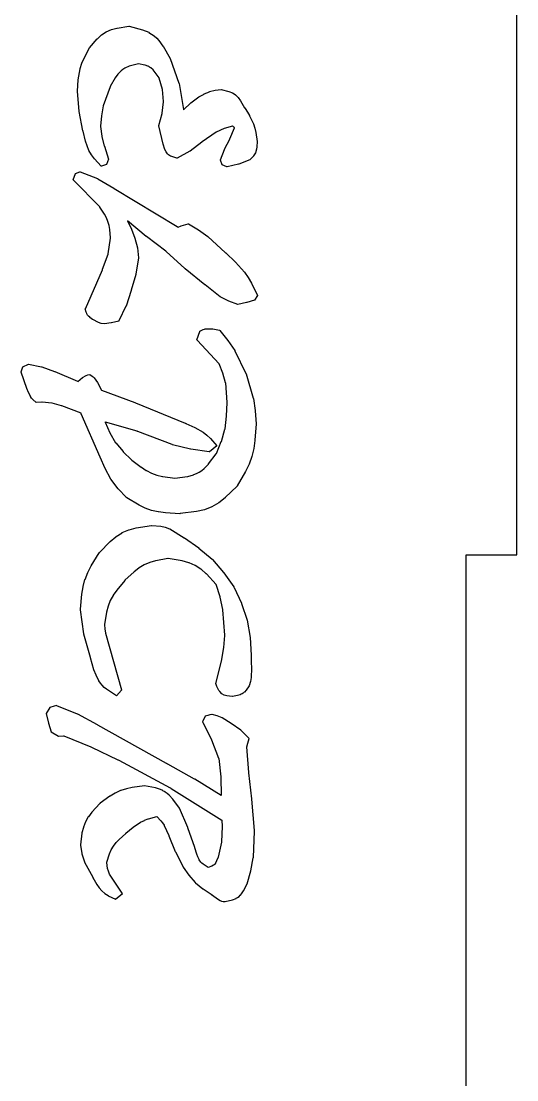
# Model space of a CAD drawing. Extents: x 6 to 603, y 12 to 301.
# Drawn here: x 573.9 to 603.2, y 134.8 to 197.3 of the extents above; entities that cross this region are included whole.
import ezdxf

# ---------------------------------------------------------------- set-up
doc = ezdxf.new("R2010")
doc.units = 0
doc.layers.add('Layer_1', color=7, linetype='CONTINUOUS')

msp = doc.modelspace()

# ---------------------------------------------------------------- linework, layer by layer
at = {"layer": 'Layer_1', "color": 7}
for p, q in [((603.21286, 165.803534), (603.21286, 215.636528)), ((578.429572, 196.307407), (578.678576, 196.533411)), ((578.678576, 196.533411), (578.682527, 196.536515)), ((578.682527, 196.536515), (578.954533, 196.719537)), ((578.954533, 196.719537), (578.958484, 196.722359)), ((578.958484, 196.722359), (579.259474, 196.85235)), ((579.259474, 196.85235), (579.264554, 196.85235)), ((579.264554, 196.85235), (579.588545, 196.940347)), ((579.588545, 196.940347), (579.593625, 196.940347)), ((579.593625, 196.940347), (580.281627, 197.042342)), ((580.281627, 197.042342), (580.290658, 197.042342)), ((580.290658, 197.042342), (580.299689, 197.03952)), ((580.299689, 197.03952), (581.094709, 196.839537)), ((581.094709, 196.839537), (581.099789, 196.836715)), ((581.099789, 196.836715), (581.105716, 196.833893)), ((581.105716, 196.833893), (581.466706, 196.68488)), ((581.466706, 196.68488), (581.46981, 196.682057)), ((581.46981, 196.682057), (581.634798, 196.586045)), ((581.634798, 196.586045), (581.63762, 196.586045)), ((581.63762, 196.586045), (581.790641, 196.473072)), ((581.790641, 196.473072), (581.794592, 196.469967)), ((581.794592, 196.469967), (581.93559, 196.340964)), ((577.963538, 195.777366), (578.422516, 196.300352)), ((578.422516, 196.300352), (578.429572, 196.307407)), ((581.93559, 196.340964), (582.066598, 196.197962)), ((582.066598, 196.197962), (582.070549, 196.192882)), ((582.070549, 196.192882), (582.306543, 195.87287)), ((582.306543, 195.87287), (582.310494, 195.86779)), ((582.310494, 195.86779), (582.724486, 195.146797)), ((577.647449, 195.164605), (577.958458, 195.768617)), ((577.958458, 195.771439), (577.963538, 195.777366)), ((577.958458, 195.768617), (577.958458, 195.771439)), ((577.412612, 194.541684), (577.514635, 194.853681)), ((577.514635, 194.853681), (577.644627, 195.158678)), ((577.644627, 195.158678), (577.647449, 195.164605)), ((577.647449, 195.164605), (577.647449, 195.164605)), ((580.301128, 194.677828), (580.052124, 194.566802)), ((580.304233, 194.677828), (580.301128, 194.677828)), ((580.308184, 194.677828), (580.304233, 194.677828)), ((580.855187, 194.831809), (580.308184, 194.677828)), ((580.861114, 194.831809), (580.855187, 194.831809)), ((580.866194, 194.831809), (580.861114, 194.831809)), ((581.243186, 194.744828), (580.866194, 194.831809)), ((581.24629, 194.744828), (581.243186, 194.744828)), ((581.42028, 194.679804), (581.24629, 194.744828)), ((581.423103, 194.679804), (581.42028, 194.679804)), ((581.5041, 194.637809), (581.423103, 194.679804)), ((581.507205, 194.634987), (581.5041, 194.637809)), ((581.583207, 194.585993), (581.507205, 194.634987)), ((581.583207, 194.583171), (581.583207, 194.585993)), ((581.72223, 194.46317), (581.583207, 194.583171)), ((582.724486, 195.146797), (582.730412, 195.13579)), ((582.730412, 195.13579), (582.733517, 195.128735)), ((582.733517, 195.128735), (583.251508, 193.674726)), ((577.297804, 193.881651), (577.40979, 194.532653)), ((577.40979, 194.532653), (577.412612, 194.541684)), ((579.473568, 193.988641), (579.188552, 193.486653)), ((579.47639, 193.992593), (579.473568, 193.988641)), ((579.639374, 194.217608), (579.47639, 193.992593)), ((579.642196, 194.220713), (579.639374, 194.217608)), ((579.828208, 194.412709), (579.642196, 194.220713)), ((579.831313, 194.415813), (579.828208, 194.412709)), ((579.9363, 194.496811), (579.831313, 194.415813)), ((579.939122, 194.496811), (579.9363, 194.496811)), ((580.052124, 194.566802), (579.939122, 194.496811)), ((580.052124, 194.566802), (580.052124, 194.566802)), ((581.84621, 194.320168), (581.72223, 194.46317)), ((581.849315, 194.316217), (581.84621, 194.320168)), ((582.07433, 193.995217), (581.849315, 194.316217)), ((582.077153, 193.991266), (582.07433, 193.995217)), ((582.080257, 193.982235), (582.077153, 193.991266)), ((582.277248, 193.306228), (582.080257, 193.982235)), ((577.254793, 193.202624), (577.297804, 193.87262)), ((577.297804, 193.87262), (577.297804, 193.881651)), ((579.181496, 193.472542), (578.769508, 192.350539)), ((579.184601, 193.479597), (579.181496, 193.472542)), ((579.188552, 193.486653), (579.184601, 193.479597)), ((583.251508, 193.674726), (583.258563, 193.653841)), ((583.258563, 193.653841), (583.516571, 192.130857)), ((577.254793, 193.194722), (577.254793, 193.202624)), ((577.254793, 193.178635), (577.254793, 193.194722)), ((577.349789, 192.018646), (577.254793, 193.178635)), ((582.277248, 193.301148), (582.277248, 193.306228)), ((582.277248, 193.297197), (582.277248, 193.301148)), ((582.332253, 192.59421), (582.277248, 193.297197)), ((583.953733, 192.512732), (584.423746, 192.868727)), ((584.423746, 192.868727), (584.427697, 192.871549)), ((584.423746, 192.868727), (584.423746, 192.868727)), ((584.427697, 192.871549), (584.733682, 193.037553)), ((584.733682, 193.037553), (584.737633, 193.040375)), ((584.737633, 193.040375), (585.053638, 193.176378)), ((585.053638, 193.176378), (585.058718, 193.1792)), ((585.058718, 193.1792), (585.390724, 193.261214)), ((585.390724, 193.261214), (585.394675, 193.261214)), ((585.394675, 193.261214), (585.743671, 193.309191)), ((585.743671, 193.309191), (585.743671, 193.309191)), ((585.743671, 193.309191), (585.747622, 193.309191)), ((585.747622, 193.309191), (586.199629, 193.193198)), ((586.199629, 193.193198), (586.202734, 193.193198)), ((586.202734, 193.193198), (586.205838, 193.193198)), ((586.205838, 193.193198), (586.411832, 193.107205)), ((586.411832, 193.107205), (586.411832, 193.107205)), ((586.411832, 193.107205), (586.50584, 193.0522)), ((586.50584, 193.0522), (586.508662, 193.0522)), ((586.508662, 193.0522), (586.595643, 192.988192)), ((586.595643, 192.988192), (586.598466, 192.98537)), ((586.598466, 192.98537), (586.678476, 192.911371)), ((586.678476, 192.911371), (586.75349, 192.830373)), ((586.75349, 192.830373), (586.756312, 192.827269)), ((586.756312, 192.827269), (586.892315, 192.645264)), ((578.763582, 192.334735), (578.665566, 191.747741)), ((578.766404, 192.342637), (578.763582, 192.334735)), ((578.769508, 192.350539), (578.766404, 192.342637)), ((582.266242, 191.907083), (582.332253, 192.580099)), ((582.332253, 192.58913), (582.332253, 192.59421)), ((582.332253, 192.580099), (582.332253, 192.58913)), ((583.516571, 192.130857), (583.519675, 192.109973)), ((583.519675, 192.109973), (583.52278, 192.112795)), ((583.52278, 192.112795), (583.949782, 192.508781)), ((583.949782, 192.508781), (583.953733, 192.512732)), ((586.892315, 192.645264), (586.892315, 192.642441)), ((586.892315, 192.642441), (587.130313, 192.232457)), ((587.130313, 192.232457), (587.133418, 192.226531)), ((587.133418, 192.226531), (587.137369, 192.221451)), ((587.137369, 192.221451), (587.41437, 191.765436)), ((577.352894, 192.003688), (577.349789, 192.018646)), ((577.57791, 190.861676), (577.352894, 192.003688)), ((578.665566, 191.740685), (578.617588, 191.133681)), ((578.665566, 191.747741), (578.665566, 191.740685)), ((582.066146, 191.182393), (582.263137, 191.894383)), ((582.263137, 191.894383), (582.266242, 191.904261)), ((582.266242, 191.904261), (582.266242, 191.907083)), ((587.41437, 191.765436), (587.417474, 191.75838)), ((587.417474, 191.75838), (587.645454, 191.285404)), ((577.580732, 190.85462), (577.57791, 190.861676)), ((577.580732, 190.851798), (577.580732, 190.85462)), ((577.724722, 190.261812), (577.580732, 190.851798)), ((578.617588, 191.133681), (578.617588, 191.130859)), ((578.617588, 191.130859), (578.617588, 191.127755)), ((578.617588, 191.127755), (578.684588, 190.542765)), ((582.066146, 191.179571), (582.066146, 191.182393)), ((582.06925, 191.164613), (582.066146, 191.179571)), ((582.31326, 190.081613), (582.06925, 191.164613)), ((585.913851, 190.993304), (585.456848, 190.789286)), ((585.920906, 190.996126), (585.913851, 190.993304)), ((586.405905, 191.141135), (585.920906, 190.996126)), ((586.255481, 190.384833), (586.53347, 191.041846)), ((586.409856, 191.141135), (586.405905, 191.141135)), ((586.430741, 191.134079), (586.409856, 191.141135)), ((586.409856, 191.141135), (586.409856, 191.141135)), ((586.409856, 191.141135), (586.409856, 191.141135)), ((586.409856, 191.141135), (586.409856, 191.141135)), ((586.440619, 191.128999), (586.430741, 191.134079)), ((586.44965, 191.123073), (586.440619, 191.128999)), ((586.466583, 191.108962), (586.44965, 191.123073)), ((586.48267, 191.092875), (586.466583, 191.108962)), ((586.485774, 191.089771), (586.48267, 191.092875)), ((586.48267, 191.092875), (586.48267, 191.092875)), ((586.48267, 191.092875), (586.48267, 191.092875)), ((586.48267, 191.092875), (586.48267, 191.092875)), ((586.48267, 191.092875), (586.48267, 191.092875)), ((586.507788, 191.066628), (586.485774, 191.089771)), ((586.514843, 191.061548), (586.507788, 191.066628)), ((586.52077, 191.057597), (586.514843, 191.061548)), ((586.534881, 191.050542), (586.52077, 191.057597)), ((586.53347, 191.041846), (586.537421, 191.050877)), ((586.537421, 191.050877), (586.534881, 191.050542)), ((586.534881, 191.050542), (586.534881, 191.050542)), ((586.534881, 191.050542), (586.534881, 191.050542)), ((586.534881, 191.050542), (586.534881, 191.050542)), ((586.534881, 191.050542), (586.534881, 191.050542)), ((586.534881, 191.050542), (586.534881, 191.050542)), ((587.645454, 191.285404), (587.648276, 191.278349)), ((587.648276, 191.278349), (587.728286, 191.030332)), ((587.728286, 191.030332), (587.785295, 190.77334)), ((577.727826, 190.254757), (577.724722, 190.261812)), ((577.928825, 189.707754), (577.727826, 190.254757)), ((578.684588, 190.542765), (578.684588, 190.534862)), ((578.684588, 190.534862), (578.840572, 189.966862)), ((584.620793, 190.204183), (584.608658, 190.195151)), ((585.449793, 190.786181), (584.620793, 190.204183)), ((585.456848, 190.789286), (585.449793, 190.786181)), ((585.946476, 189.774189), (586.255481, 190.379189)), ((586.255481, 190.382011), (586.255481, 190.384833)), ((586.255481, 190.379189), (586.255481, 190.382011)), ((587.785295, 190.77334), (587.785295, 190.76826)), ((587.785295, 190.76826), (587.863273, 190.234267)), ((587.863273, 190.230316), (587.85029, 189.923315)), ((587.863273, 190.234267), (587.863273, 190.234267)), ((587.863273, 190.234267), (587.863273, 190.230316)), ((577.931647, 189.703803), (577.928825, 189.707754)), ((578.073661, 189.453782), (577.931647, 189.703803)), ((578.840572, 189.966862), (578.843394, 189.95896)), ((578.843394, 189.95896), (578.843394, 189.955855)), ((578.843394, 189.955855), (579.080404, 189.197835)), ((582.31326, 190.078791), (582.31326, 190.081613)), ((582.31326, 190.073711), (582.31326, 190.078791)), ((582.419262, 189.764706), (582.31326, 190.073711)), ((582.419262, 189.761884), (582.419262, 189.764706)), ((582.48725, 189.623905), (582.419262, 189.761884)), ((582.490072, 189.621083), (582.48725, 189.623905)), ((582.530063, 189.559079), (582.490072, 189.621083)), ((583.901691, 189.663163), (583.142683, 189.256142)), ((583.911569, 189.670218), (583.901691, 189.663163)), ((584.603578, 190.1912), (583.911569, 189.670218)), ((584.608658, 190.195151), (584.603578, 190.1912)), ((585.700378, 189.142293), (585.943371, 189.766287)), ((585.943371, 189.766287), (585.946476, 189.774189)), ((587.791419, 189.630538), (587.764326, 189.564526)), ((587.829406, 189.773342), (587.791419, 189.63336)), ((587.791419, 189.63336), (587.791419, 189.630538)), ((587.85029, 189.919364), (587.829406, 189.773342)), ((587.85029, 189.923315), (587.85029, 189.919364)), ((578.076483, 189.449831), (578.073661, 189.453782)), ((578.250473, 189.217844), (578.076483, 189.449831)), ((578.255553, 189.211917), (578.250473, 189.217844)), ((578.661558, 188.781924), (578.255553, 189.211917)), ((579.083509, 189.187957), (578.966499, 188.882959)), ((579.080404, 189.197835), (579.083509, 189.187957)), ((582.575077, 189.503086), (582.530063, 189.559079)), ((582.530063, 189.559079), (582.530063, 189.559079)), ((582.627063, 189.453076), (582.575077, 189.503086)), ((582.575077, 189.503086), (582.575077, 189.503086)), ((582.685059, 189.411082), (582.627063, 189.453076)), ((582.627063, 189.453076), (582.627063, 189.453076)), ((582.749067, 189.37507), (582.685059, 189.411082)), ((582.685059, 189.411082), (582.685059, 189.411082)), ((582.75189, 189.37507), (582.749067, 189.37507)), ((582.820893, 189.344082), (582.75189, 189.37507)), ((582.823715, 189.344082), (582.820893, 189.344082)), ((583.1297, 189.251062), (582.823715, 189.344082)), ((583.132805, 189.251062), (583.1297, 189.251062)), ((583.142683, 189.256142), (583.132805, 189.251062)), ((585.700378, 189.139189), (585.700378, 189.142293)), ((585.803389, 188.853185), (585.700378, 189.139189)), ((585.700378, 189.139189), (585.700378, 189.139189)), ((587.436299, 189.147966), (586.786284, 188.887955)), ((587.439403, 189.150788), (587.436299, 189.147966)), ((587.442508, 189.153893), (587.439403, 189.150788)), ((587.64551, 189.375889), (587.442508, 189.153893)), ((587.648332, 189.378711), (587.64551, 189.375889)), ((587.731334, 189.497724), (587.648332, 189.378711)), ((587.764326, 189.564526), (587.731334, 189.500546)), ((587.731334, 189.500546), (587.731334, 189.497724)), ((587.764326, 189.564526), (587.764326, 189.564526)), ((576.991621, 187.971274), (577.131603, 188.34028)), ((577.131603, 188.343102), (577.39963, 188.436094)), ((577.131603, 188.34028), (577.131603, 188.343102)), ((577.131603, 188.343102), (577.131603, 188.343102)), ((577.131603, 188.343102), (577.131603, 188.343102)), ((577.39963, 188.436094), (577.402452, 188.436094)), ((577.402452, 188.436094), (577.405274, 188.436094)), ((577.405274, 188.436094), (577.409225, 188.436094)), ((577.409225, 188.436094), (577.416281, 188.43299)), ((577.416281, 188.43299), (578.443259, 188.037992)), ((578.665509, 188.777973), (578.661558, 188.781924)), ((578.966499, 188.882959), (578.665509, 188.777973)), ((578.665509, 188.777973), (578.665509, 188.777973)), ((578.966499, 188.882959), (578.966499, 188.882959)), ((586.081378, 188.730192), (585.803389, 188.853185)), ((585.803389, 188.853185), (585.803389, 188.853185)), ((586.091256, 188.733015), (586.081378, 188.730192)), ((586.777253, 188.884003), (586.091256, 188.733015)), ((586.786284, 188.887955), (586.777253, 188.884003)), ((577.013634, 187.949261), (576.991621, 187.971274)), ((578.579629, 186.363257), (577.013634, 187.949261)), ((578.443259, 188.037992), (578.451162, 188.03404)), ((578.451162, 188.03404), (579.402166, 187.471035)), ((579.402166, 187.471035), (579.416277, 187.462004)), ((579.416277, 187.462004), (579.427284, 187.456078)), ((579.427284, 187.456078), (583.143275, 185.204085)), ((578.58358, 186.359306), (578.579629, 186.363257)), ((578.847571, 185.942322), (578.58358, 186.359306)), ((578.58358, 186.359306), (578.58358, 186.359306)), ((578.850393, 185.938371), (578.847571, 185.942322)), ((578.847571, 185.942322), (578.847571, 185.942322)), ((578.962407, 185.726366), (578.850393, 185.938371)), ((579.053396, 185.507361), (578.962407, 185.726366)), ((579.053396, 185.504257), (579.053396, 185.507361)), ((579.117404, 185.275262), (579.053396, 185.504257)), ((579.117404, 185.272157), (579.117404, 185.275262)), ((579.159398, 185.036163), (579.117404, 185.272157)), ((580.20554, 185.543173), (580.201588, 185.546277)), ((580.201588, 185.546277), (580.204411, 185.543173)), ((580.204411, 185.543173), (580.452428, 185.051175)), ((581.315548, 184.619177), (580.20554, 185.543173)), ((583.143275, 185.204085), (583.195289, 185.172081)), ((583.195289, 185.172081), (583.371283, 185.257084)), ((583.371283, 185.257084), (583.374105, 185.257084)), ((583.374105, 185.257084), (583.794108, 185.372089)), ((583.374105, 185.257084), (583.374105, 185.257084)), ((583.374105, 185.257084), (583.374105, 185.257084)), ((583.374105, 185.257084), (583.374105, 185.257084)), ((583.794108, 185.372089), (583.798059, 185.374912)), ((583.798059, 185.374912), (583.801164, 185.374912)), ((583.801164, 185.374912), (583.805115, 185.371807)), ((583.805115, 185.371807), (584.39812, 185.0168)), ((579.159398, 185.029108), (579.159398, 185.036163)), ((579.208392, 184.546112), (579.159398, 185.029108)), ((580.452428, 185.051175), (580.45525, 185.045248)), ((580.45525, 185.045248), (580.650237, 184.522234)), ((581.326554, 184.611275), (581.315548, 184.619177)), ((582.465547, 183.753263), (581.326554, 184.611275)), ((583.195289, 185.172081), (583.195289, 185.172081)), ((583.195289, 185.172081), (583.195289, 185.172081)), ((584.39812, 185.0168), (584.407151, 185.01172)), ((584.407151, 185.01172), (584.965161, 184.609723)), ((584.965161, 184.609723), (584.974192, 184.603796)), ((584.974192, 184.603796), (585.989176, 183.665802)), ((579.070385, 183.588191), (579.208392, 184.527204)), ((579.208392, 184.540186), (579.208392, 184.546112)), ((579.208392, 184.527204), (579.208392, 184.540186)), ((580.650237, 184.522234), (580.650237, 184.519411)), ((580.650237, 184.519411), (580.650237, 184.516307)), ((580.650237, 184.516307), (580.797247, 183.952314)), ((580.797247, 183.952314), (580.800069, 183.944412)), ((578.742443, 182.681044), (579.066434, 183.576055)), ((579.066434, 183.576055), (579.070385, 183.588191)), ((580.854058, 183.351548), (580.699062, 182.395548)), ((580.800069, 183.944412), (580.854058, 183.363401)), ((580.854058, 183.363401), (580.854058, 183.355499)), ((580.854058, 183.355499), (580.854058, 183.351548)), ((582.473449, 183.746207), (582.465547, 183.753263)), ((582.490382, 183.731249), (582.473449, 183.746207)), ((583.594408, 182.720245), (582.490382, 183.731249)), ((585.989176, 183.665802), (586.004134, 183.650844)), ((586.004134, 183.650844), (586.013165, 183.643789)), ((586.013165, 183.643789), (586.586161, 183.101781)), ((583.611341, 182.706134), (583.594408, 182.720245)), ((584.779318, 181.771131), (583.611341, 182.706134)), ((586.586161, 183.101781), (586.593216, 183.094725)), ((586.593216, 183.094725), (587.114227, 182.516734)), ((577.721363, 180.346982), (578.726356, 182.643988)), ((578.726356, 182.643988), (578.739339, 182.675964)), ((578.739339, 182.675964), (578.742443, 182.681044)), ((580.695957, 182.381437), (580.430866, 181.449539)), ((580.699062, 182.395548), (580.695957, 182.381437)), ((587.114227, 182.516734), (587.121282, 182.508832)), ((587.121282, 182.508832), (587.34627, 182.195819)), ((587.34627, 182.195819), (587.542273, 181.861838)), ((580.430866, 181.449539), (580.426915, 181.435428)), ((584.784398, 181.76718), (584.779318, 181.771131)), ((584.79738, 181.757303), (584.784398, 181.76718)), ((585.687396, 181.061314), (584.79738, 181.757303)), ((587.542273, 181.861838), (587.546224, 181.855911)), ((587.546224, 181.855911), (587.546224, 181.855911)), ((587.546224, 181.855911), (587.889237, 181.140901)), ((580.424092, 181.429501), (580.122086, 180.510501)), ((580.426915, 181.435428), (580.424092, 181.429501)), ((585.694451, 181.057363), (585.687396, 181.061314)), ((586.187437, 180.795376), (585.694451, 181.057363)), ((587.708417, 180.86009), (587.252403, 180.714068)), ((587.71124, 180.86009), (587.708417, 180.86009)), ((587.889237, 181.138079), (587.71124, 180.86009)), ((587.71124, 180.86009), (587.71124, 180.86009)), ((587.889237, 181.140901), (587.889237, 181.138079)), ((577.718259, 180.339926), (577.721363, 180.346982)), ((577.718259, 180.337104), (577.718259, 180.339926)), ((577.767252, 180.146096), (577.718259, 180.337104)), ((580.118135, 180.498366), (579.696157, 179.631351)), ((580.122086, 180.510501), (580.118135, 180.498366)), ((586.195339, 180.792272), (586.187437, 180.795376)), ((586.722361, 180.593249), (586.195339, 180.792272)), ((586.727441, 180.590427), (586.722361, 180.593249)), ((586.733368, 180.593249), (586.727441, 180.590427)), ((587.245347, 180.711246), (586.733368, 180.593249)), ((587.252403, 180.714068), (587.245347, 180.711246)), ((587.245347, 180.711246), (587.245347, 180.711246)), ((577.803264, 180.058099), (577.767252, 180.146096)), ((577.767252, 180.146096), (577.767252, 180.146096)), ((577.803264, 180.055277), (577.803264, 180.058099)), ((577.826124, 180.01427), (577.803264, 180.055277)), ((577.852088, 179.976283), (577.826124, 180.01427)), ((577.826124, 180.01427), (577.826124, 180.01427)), ((577.914064, 179.905276), (577.852088, 179.976283)), ((577.852088, 179.976283), (577.852088, 179.976283)), ((577.986088, 179.841268), (577.914064, 179.905276)), ((577.98891, 179.838445), (577.986088, 179.841268)), ((578.149889, 179.721464), (577.98891, 179.838445)), ((578.152712, 179.721464), (578.149889, 179.721464)), ((578.157792, 179.71836), (578.152712, 179.721464)), ((578.48881, 179.535339), (578.157792, 179.71836)), ((579.69023, 179.620344), (579.262212, 179.52436)), ((579.696157, 179.631351), (579.69023, 179.620344)), ((579.69023, 179.620344), (579.69023, 179.620344)), ((579.69023, 179.620344), (579.69023, 179.620344)), ((578.491632, 179.535339), (578.48881, 179.535339)), ((578.656619, 179.482337), (578.491632, 179.535339)), ((578.659724, 179.482337), (578.656619, 179.482337)), ((578.841729, 179.447342), (578.659724, 179.482337)), ((578.844551, 179.447342), (578.841729, 179.447342)), ((578.849631, 179.447342), (578.844551, 179.447342)), ((579.252616, 179.52436), (578.849631, 179.447342)), ((579.255438, 179.52436), (579.252616, 179.52436)), ((579.258261, 179.52436), (579.255438, 179.52436)), ((579.262212, 179.52436), (579.258261, 179.52436)), ((584.310123, 178.518326), (584.482138, 179.013318)), ((584.482138, 179.01614), (584.68514, 179.118132)), ((584.482138, 179.013318), (584.482138, 179.01614)), ((584.482138, 179.01614), (584.482138, 179.01614)), ((584.482138, 179.01614), (584.482138, 179.01614)), ((584.68514, 179.118132), (584.687962, 179.118132)), ((584.687962, 179.118132), (584.760945, 179.150139)), ((584.687962, 179.118132), (584.687962, 179.118132)), ((584.687962, 179.118132), (584.687962, 179.118132)), ((584.687962, 179.118132), (584.687962, 179.118132)), ((584.760945, 179.150139), (584.79896, 179.160017)), ((584.760945, 179.150139), (584.760945, 179.150139)), ((584.79896, 179.160017), (584.837963, 179.167073)), ((584.837963, 179.167073), (584.837963, 179.167073)), ((584.837963, 179.167073), (584.837963, 179.167073)), ((584.837963, 179.167073), (584.837963, 179.167073)), ((584.837963, 179.167073), (585.251955, 179.15409)), ((585.251955, 179.15409), (585.257035, 179.15409)), ((585.257035, 179.15409), (585.257035, 179.15409)), ((585.257035, 179.15409), (585.655053, 179.073093)), ((585.655053, 179.073093), (585.660133, 179.073093)), ((585.660133, 179.073093), (585.665213, 179.067166)), ((585.665213, 179.067166), (586.140193, 178.479184)), ((584.328185, 178.498288), (584.310123, 178.518326)), ((585.628186, 177.094289), (584.328185, 178.498288)), ((586.140193, 178.479184), (586.147249, 178.471282)), ((586.147249, 178.471282), (586.556245, 177.874269)), ((586.556245, 177.874269), (586.561325, 177.865238)), ((586.561325, 177.865238), (587.200333, 176.524231)), ((574.024873, 176.919339), (574.359871, 177.074336)), ((574.359871, 177.074336), (574.359871, 177.074336)), ((574.359871, 177.074336), (574.363822, 177.074336)), ((574.363822, 177.074336), (575.132821, 176.916319)), ((585.632137, 177.091184), (585.628186, 177.094289)), ((585.632137, 177.088362), (585.632137, 177.091184)), ((585.852157, 176.539355), (585.632137, 177.088362)), ((573.927873, 176.622328), (574.024873, 176.919339)), ((573.931824, 176.609346), (573.927873, 176.622328)), ((574.257819, 175.631362), (573.931824, 176.609346)), ((574.024873, 176.919339), (574.024873, 176.919339)), ((575.132821, 176.916319), (575.143828, 176.913215)), ((575.143828, 176.913215), (575.903824, 176.644229)), ((575.903824, 176.644229), (575.91483, 176.640278)), ((575.91483, 176.640278), (575.917935, 176.637456)), ((575.917935, 176.637456), (577.25595, 176.059467)), ((577.871308, 176.438235), (577.985326, 176.466175)), ((577.985326, 176.466175), (577.985326, 176.466175)), ((577.985326, 176.466175), (577.985326, 176.466175)), ((577.985326, 176.466175), (578.12432, 176.373183)), ((585.852157, 176.533428), (585.852157, 176.539355)), ((586.008141, 175.978438), (585.852157, 176.533428)), ((587.200333, 176.524231), (587.209364, 176.505322)), ((587.209364, 176.505322), (587.212468, 176.496291)), ((587.212468, 176.496291), (587.640486, 175.069288)), ((577.25595, 176.059467), (577.274859, 176.050436)), ((577.274859, 176.050436), (577.554852, 176.284424)), ((577.274859, 176.050436), (577.274859, 176.050436)), ((577.274859, 176.050436), (577.274859, 176.050436)), ((577.554852, 176.284424), (577.557674, 176.287246)), ((577.557674, 176.287246), (577.560496, 176.287246)), ((577.560496, 176.287246), (577.760479, 176.401233)), ((577.560496, 176.287246), (577.560496, 176.287246)), ((577.760479, 176.401233), (577.760479, 176.401233)), ((577.760479, 176.401233), (577.763301, 176.401233)), ((577.763301, 176.401233), (577.871308, 176.438235)), ((577.871308, 176.438235), (577.871308, 176.438235)), ((578.12432, 176.373183), (578.127142, 176.373183)), ((578.127142, 176.373183), (578.187143, 176.325177)), ((578.187143, 176.325177), (578.187143, 176.325177)), ((578.187143, 176.325177), (578.243136, 176.269184)), ((578.243136, 176.269184), (578.243136, 176.269184)), ((578.243136, 176.269184), (578.346147, 176.135185)), ((578.346147, 176.135185), (578.346147, 176.135185)), ((578.346147, 176.135185), (578.441143, 175.985184)), ((578.441143, 175.985184), (578.441143, 175.985184)), ((578.441143, 175.985184), (578.441143, 175.985184)), ((578.441143, 175.985184), (578.674145, 175.539188)), ((586.010964, 175.970536), (586.008141, 175.978438)), ((586.010964, 175.962634), (586.010964, 175.970536)), ((586.100964, 174.803632), (586.010964, 175.962634)), ((574.257819, 175.628257), (574.257819, 175.631362)), ((574.353831, 175.394238), (574.257819, 175.628257)), ((574.257819, 175.628257), (574.257819, 175.628257)), ((574.356653, 175.391134), (574.353831, 175.394238)), ((574.470643, 175.174133), (574.356653, 175.391134)), ((578.674145, 175.539188), (578.67725, 175.533261)), ((578.67725, 175.533261), (578.68233, 175.530439)), ((578.68233, 175.530439), (580.645326, 174.802449)), ((574.470643, 175.171311), (574.470643, 175.174133)), ((574.54165, 175.072308), (574.470643, 175.171311)), ((574.622648, 174.980331), (574.54165, 175.072308)), ((574.54165, 175.072308), (574.54165, 175.072308)), ((574.62547, 174.977509), (574.622648, 174.980331)), ((574.805471, 174.807498), (574.62547, 174.977509)), ((574.808294, 174.804676), (574.805471, 174.807498)), ((574.813374, 174.804676), (574.808294, 174.804676)), ((575.153367, 174.820763), (574.813374, 174.804676)), ((575.161269, 174.820763), (575.153367, 174.820763)), ((575.153367, 174.820763), (575.153367, 174.820763)), ((575.741292, 174.763754), (575.161269, 174.820763)), ((575.749194, 174.763754), (575.741292, 174.763754)), ((576.310196, 174.60777), (575.749194, 174.763754)), ((576.3133, 174.60777), (576.310196, 174.60777)), ((576.329387, 174.601843), (576.3133, 174.60777)), ((577.463384, 174.178848), (576.329387, 174.601843)), ((580.645326, 174.802449), (580.673266, 174.792572)), ((580.673266, 174.792572), (580.683144, 174.788621)), ((580.683144, 174.788621), (583.617155, 173.595611)), ((586.06896, 174.012902), (586.100964, 174.792908)), ((586.100964, 174.79573), (586.100964, 174.803632)), ((586.100964, 174.792908), (586.100964, 174.79573)), ((587.640486, 175.069288), (587.645566, 175.04925)), ((587.645566, 175.04925), (587.752557, 174.330263)), ((577.466488, 174.178848), (577.463384, 174.178848)), ((577.481446, 174.141849), (577.466488, 174.178848)), ((578.586431, 171.580824), (577.481446, 174.141849)), ((585.97196, 173.249883), (586.06896, 174.003871)), ((586.06896, 174.003871), (586.06896, 174.012902)), ((587.752557, 174.330263), (587.752557, 174.320386)), ((587.752557, 174.320386), (587.810554, 173.554378)), ((578.906527, 173.652648), (578.880563, 173.659703)), ((578.880563, 173.659703), (578.880563, 173.659703)), ((578.880563, 173.659703), (578.884514, 173.653777)), ((578.884514, 173.653777), (578.887336, 173.64785)), ((578.887336, 173.64785), (579.163321, 173.020837)), ((580.782515, 173.105645), (578.906527, 173.652648)), ((583.617155, 173.595611), (583.657146, 173.579524)), ((583.657146, 173.579524), (583.664201, 173.575573)), ((583.664201, 173.575573), (584.184196, 173.335571)), ((584.184196, 173.335571), (584.191251, 173.332467)), ((584.191251, 173.332467), (584.678254, 173.05047)), ((587.810554, 173.543371), (587.742566, 172.574359)), ((587.810554, 173.554378), (587.810554, 173.543371)), ((579.163321, 173.020837), (579.167272, 173.012935)), ((579.167272, 173.012935), (579.506278, 172.428961)), ((580.788441, 173.102823), (580.782515, 173.105645)), ((580.818442, 173.090687), (580.788441, 173.102823)), ((582.840451, 172.318696), (580.818442, 173.090687)), ((584.678254, 173.05047), (584.68418, 173.046519)), ((584.68418, 173.046519), (584.905189, 172.877525)), ((584.905189, 172.877525), (585.107175, 172.684513)), ((585.107175, 172.684513), (585.113102, 172.678586)), ((585.754875, 172.510856), (585.968856, 173.238876)), ((585.968856, 173.238876), (585.97196, 173.249883)), ((579.506278, 172.428961), (579.511358, 172.421058)), ((579.511358, 172.421058), (579.94835, 171.906062)), ((582.844402, 172.315874), (582.840451, 172.318696)), ((582.85936, 172.31277), (582.844402, 172.315874)), ((583.932369, 172.049767), (582.85936, 172.31277)), ((585.488175, 172.243653), (585.050194, 171.886671)), ((585.113102, 172.678586), (585.483095, 172.24958)), ((585.459925, 171.789976), (585.750924, 172.500978)), ((585.483095, 172.24958), (585.488175, 172.243653)), ((585.750924, 172.500978), (585.754875, 172.510856)), ((587.668906, 172.080188), (587.559912, 171.619206)), ((587.671728, 172.087243), (587.668906, 172.080188)), ((587.739744, 172.560248), (587.671728, 172.087243)), ((587.742566, 172.574359), (587.739744, 172.560248)), ((578.589535, 171.572921), (578.586431, 171.580824)), ((578.589535, 171.570099), (578.589535, 171.572921)), ((578.884542, 170.909106), (578.589535, 171.570099)), ((579.94835, 171.906062), (579.95343, 171.900135)), ((579.95343, 171.900135), (580.45144, 171.416124)), ((583.948455, 172.046662), (583.932369, 172.049767)), ((585.041446, 171.886671), (583.948455, 172.046662)), ((584.992762, 171.173179), (585.449765, 171.774171)), ((585.047372, 171.886671), (585.041446, 171.886671)), ((585.050194, 171.886671), (585.047372, 171.886671)), ((585.449765, 171.774171), (585.45682, 171.782073)), ((585.45682, 171.782073), (585.459925, 171.789976)), ((587.55709, 171.613279), (587.396082, 171.168271)), ((587.559912, 171.619206), (587.55709, 171.613279)), ((578.888493, 170.901204), (578.884542, 170.909106)), ((579.226482, 170.281218), (578.888493, 170.901204)), ((580.45144, 171.416124), (580.454262, 171.413302)), ((580.454262, 171.413302), (580.461318, 171.408222)), ((580.461318, 171.408222), (581.021303, 170.983224)), ((581.021303, 170.983224), (581.029205, 170.977297)), ((581.029205, 170.977297), (581.319217, 170.790297)), ((584.594857, 170.794265), (584.731848, 170.906281)), ((584.731848, 170.906281), (584.735799, 170.910233)), ((584.735799, 170.910233), (584.988811, 171.169228)), ((584.988811, 171.169228), (584.992762, 171.173179)), ((587.396082, 171.168271), (587.1891, 170.738277)), ((579.232409, 170.273316), (579.226482, 170.281218)), ((579.657408, 169.711299), (579.232409, 170.273316)), ((581.319217, 170.790297), (581.324297, 170.787474)), ((581.324297, 170.787474), (581.62729, 170.630474)), ((581.62729, 170.630474), (581.631242, 170.630474)), ((581.631242, 170.630474), (581.951253, 170.513465)), ((581.951253, 170.513465), (582.285235, 170.431479)), ((582.285235, 170.431479), (582.294266, 170.428657)), ((582.294266, 170.428657), (582.997874, 170.327528)), ((582.997874, 170.327528), (583.007752, 170.327528)), ((583.007752, 170.327528), (583.015654, 170.327528)), ((583.015654, 170.327528), (583.76264, 170.441518)), ((583.76264, 170.441518), (583.76772, 170.441518)), ((583.76772, 170.441518), (584.115728, 170.540521)), ((584.115728, 170.540521), (584.120808, 170.543344)), ((584.120808, 170.543344), (584.284808, 170.610343)), ((584.284808, 170.610343), (584.289888, 170.613165)), ((584.289888, 170.613165), (584.444884, 170.69416)), ((584.444884, 170.69416), (584.448835, 170.697265)), ((584.448835, 170.697265), (584.594857, 170.794265)), ((587.183174, 170.726142), (586.695155, 169.888139)), ((587.1891, 170.738277), (587.183174, 170.726142)), ((579.664463, 169.704243), (579.657408, 169.711299)), ((580.150478, 169.184249), (579.664463, 169.704243)), ((586.681044, 169.868102), (585.987059, 169.184108)), ((586.688099, 169.876004), (586.681044, 169.868102)), ((586.695155, 169.888139), (586.688099, 169.876004)), ((580.155558, 169.178322), (580.150478, 169.184249)), ((580.165436, 169.172396), (580.155558, 169.178322)), ((580.893428, 168.741386), (580.165436, 169.172396)), ((585.977182, 169.175077), (585.606172, 168.881058)), ((585.987059, 169.184108), (585.977182, 169.175077)), ((580.903306, 168.736306), (580.893428, 168.741386)), ((581.258313, 168.567311), (580.903306, 168.736306)), ((581.631298, 168.434328), (581.258313, 168.567311)), ((581.636378, 168.434328), (581.631298, 168.434328)), ((582.031376, 168.344327), (581.636378, 168.434328)), ((582.037303, 168.341505), (582.031376, 168.344327)), ((582.446328, 168.2865), (582.037303, 168.341505)), ((584.289323, 168.362333), (583.321301, 168.239312)), ((584.29525, 168.362333), (584.289323, 168.362333)), ((584.756232, 168.470311), (584.29525, 168.362333)), ((584.762158, 168.473134), (584.756232, 168.470311)), ((585.19616, 168.639137), (584.762158, 168.473134)), ((585.202086, 168.641959), (585.19616, 168.639137)), ((585.601092, 168.877953), (585.202086, 168.641959)), ((585.606172, 168.881058), (585.601092, 168.877953)), ((582.457334, 168.2865), (582.446328, 168.2865)), ((583.297312, 168.23649), (582.457334, 168.2865)), ((583.30719, 168.23649), (583.297312, 168.23649)), ((583.321301, 168.239312), (583.30719, 168.23649)), ((579.533343, 166.881403), (579.895349, 167.113418)), ((579.895349, 167.113418), (579.901276, 167.116522)), ((579.901276, 167.116522), (580.296274, 167.284501)), ((580.296274, 167.284501), (580.302201, 167.287323)), ((580.302201, 167.287323), (580.725195, 167.402329)), ((580.725195, 167.402329), (580.731122, 167.402329)), ((580.731122, 167.402329), (581.62413, 167.542339)), ((581.62413, 167.542339), (581.636265, 167.542339)), ((581.636265, 167.542339), (581.63937, 167.542339)), ((581.63937, 167.542339), (582.174378, 167.503336)), ((582.174378, 167.503336), (582.178329, 167.503336)), ((582.178329, 167.503336), (582.18228, 167.503336)), ((582.18228, 167.503336), (582.44026, 167.436337)), ((582.44026, 167.436337), (582.443364, 167.436337)), ((582.443364, 167.436337), (582.700384, 167.344332)), ((582.700384, 167.344332), (582.700384, 167.344332)), ((582.700384, 167.344332), (582.703206, 167.34151)), ((582.703206, 167.34151), (583.556195, 166.817508)), ((578.554229, 165.934406), (579.18223, 166.586396)), ((579.18223, 166.586396), (579.191261, 166.594298)), ((579.191261, 166.594298), (579.528263, 166.878299)), ((579.528263, 166.878299), (579.533343, 166.881403)), ((583.556195, 166.817508), (583.56833, 166.810452)), ((583.56833, 166.810452), (583.578208, 166.803397)), ((583.578208, 166.803397), (584.42321, 166.210391)), ((578.070416, 165.157618), (578.5404, 165.916626)), ((578.5404, 165.916626), (578.546327, 165.926504)), ((578.546327, 165.926504), (578.554229, 165.934406)), ((584.42321, 166.210391), (584.434216, 166.20136)), ((584.434216, 166.20136), (585.213206, 165.542371)), ((600.212978, 165.503532), (600.212978, 165.803534)), ((600.212978, 165.803534), (603.202982, 165.803534)), ((603.202982, 165.803534), (603.21286, 165.803534)), ((581.192866, 165.212115), (580.891876, 165.027118)), ((581.196817, 165.214937), (581.192866, 165.212115)), ((581.51982, 165.354948), (581.196817, 165.214937)), ((581.5249, 165.354948), (581.51982, 165.354948)), ((581.866897, 165.453923), (581.5249, 165.354948)), ((581.876775, 165.457027), (581.866897, 165.453923)), ((582.595764, 165.586031), (581.876775, 165.457027)), ((582.60282, 165.588853), (582.595764, 165.586031)), ((582.614955, 165.586031), (582.60282, 165.588853)), ((583.442967, 165.451044), (582.614955, 165.586031)), ((583.448894, 165.451044), (583.442967, 165.451044)), ((583.839884, 165.341034), (583.448894, 165.451044)), ((583.845811, 165.338212), (583.839884, 165.341034)), ((584.209821, 165.176216), (583.845811, 165.338212)), ((585.213206, 165.542371), (585.223084, 165.532494)), ((585.223084, 165.532494), (585.888084, 164.759487)), ((600.212978, 75.803545), (600.212978, 165.503532)), ((577.701495, 164.352607), (577.862474, 164.756608)), ((577.862474, 164.756608), (578.064489, 165.146611)), ((578.064489, 165.146611), (578.070416, 165.157618)), ((580.599973, 164.801199), (580.060957, 164.30319)), ((580.883974, 165.021192), (580.599973, 164.801199)), ((580.891876, 165.027118), (580.883974, 165.021192)), ((584.214901, 165.173394), (584.209821, 165.176216)), ((584.547895, 164.952383), (584.214901, 165.173394)), ((584.552975, 164.948432), (584.547895, 164.952383)), ((584.859977, 164.680434), (584.552975, 164.948432)), ((584.869008, 164.672532), (584.859977, 164.680434)), ((585.44302, 164.055537), (584.869008, 164.672532)), ((585.888084, 164.759487), (585.897115, 164.74848)), ((585.897115, 164.74848), (586.492124, 163.905483)), ((577.584655, 163.926677), (577.698672, 164.346681)), ((577.584655, 163.920751), (577.584655, 163.926677)), ((577.698672, 164.346681), (577.701495, 164.352607)), ((580.047128, 164.289079), (579.580135, 163.720091)), ((580.053055, 164.296135), (580.047128, 164.289079)), ((580.060957, 164.30319), (580.053055, 164.296135)), ((585.450075, 164.048482), (585.44302, 164.055537)), ((585.450075, 164.045377), (585.450075, 164.048482)), ((585.67907, 163.314396), (585.450075, 164.045377)), ((577.425848, 162.586771), (577.507834, 163.474783)), ((577.507834, 163.474783), (577.510656, 163.487765)), ((577.510656, 163.487765), (577.584655, 163.920751)), ((579.365957, 163.411114), (579.193942, 163.100105)), ((579.369061, 163.416194), (579.365957, 163.411114)), ((579.575055, 163.712189), (579.369061, 163.416194)), ((579.580135, 163.720091), (579.575055, 163.712189)), ((585.681892, 163.306494), (585.67907, 163.314396)), ((585.848883, 162.574494), (585.681892, 163.306494)), ((586.492124, 163.905483), (586.500026, 163.893347)), ((586.500026, 163.893347), (586.505106, 163.883469)), ((586.505106, 163.883469), (586.940096, 162.938476)), ((579.061128, 162.766151), (578.97014, 162.419159)), ((579.19112, 163.096154), (579.061128, 162.766151)), ((579.193942, 163.100105), (579.19112, 163.096154)), ((586.940096, 162.938476), (586.946022, 162.924365)), ((586.946022, 162.924365), (587.278028, 161.952364)), ((577.425848, 162.575764), (577.425848, 162.586771)), ((577.428953, 162.556855), (577.425848, 162.575764)), ((577.625944, 161.134851), (577.428953, 162.556855)), ((578.967036, 162.409281), (578.849038, 161.687272)), ((578.97014, 162.419159), (578.967036, 162.409281)), ((585.851706, 162.55361), (585.848883, 162.574494)), ((585.957708, 161.049591), (585.851706, 162.55361)), ((578.849038, 161.687272), (578.849038, 161.677395)), ((578.849038, 161.677395), (578.849038, 161.674572)), ((578.849038, 161.674572), (578.863996, 161.428559)), ((578.863996, 161.428559), (578.863996, 161.424608)), ((578.863996, 161.424608), (578.914994, 161.183619)), ((587.278028, 161.952364), (587.28198, 161.938253)), ((587.28198, 161.938253), (587.44897, 160.924254)), ((577.631024, 161.115942), (577.625944, 161.134851)), ((578.022014, 159.73294), (577.631024, 161.115942)), ((578.914994, 161.183619), (578.914994, 161.180514)), ((578.914994, 161.180514), (579.847992, 157.821505)), ((585.909702, 160.330684), (585.957708, 161.030682)), ((585.957708, 161.04056), (585.957708, 161.049591)), ((585.957708, 161.030682), (585.957708, 161.04056)), ((587.44897, 160.924254), (587.451793, 160.909296)), ((587.451793, 160.909296), (587.5228, 159.870292)), ((585.778892, 159.62981), (585.90688, 160.320806)), ((585.90688, 160.320806), (585.909702, 160.330684)), ((578.025119, 159.723909), (578.022014, 159.73294)), ((578.028223, 159.712902), (578.025119, 159.723909)), ((578.225243, 159.012906), (578.028223, 159.712902)), ((585.437798, 158.19694), (585.773812, 159.60695)), ((585.773812, 159.60695), (585.778892, 159.625859)), ((585.778892, 159.625859), (585.778892, 159.62981)), ((587.5228, 159.870292), (587.5228, 159.855334)), ((587.5228, 159.855334), (587.5228, 159.475319)), ((578.349223, 158.68392), (578.225243, 159.012906)), ((587.538886, 159.078289), (587.520824, 158.568285)), ((587.5228, 159.475319), (587.5228, 159.475319)), ((587.5228, 159.475319), (587.5228, 159.475319)), ((587.5228, 159.475319), (587.538886, 159.08732)), ((587.538886, 159.08732), (587.538886, 159.081393)), ((587.538886, 159.081393), (587.538886, 159.078289)), ((578.353174, 158.674889), (578.349223, 158.68392)), ((578.509186, 158.370879), (578.353174, 158.674889)), ((578.512009, 158.366928), (578.509186, 158.370879)), ((578.605001, 158.226917), (578.512009, 158.366928)), ((587.472818, 158.309403), (587.400823, 158.061414)), ((587.520824, 158.561229), (587.472818, 158.312225)), ((587.472818, 158.312225), (587.472818, 158.309403)), ((587.520824, 158.568285), (587.520824, 158.561229)), ((578.709, 158.096926), (578.605001, 158.226917)), ((578.712104, 158.092975), (578.709, 158.096926)), ((578.829114, 157.972974), (578.712104, 158.092975)), ((578.833065, 157.969869), (578.829114, 157.972974)), ((578.962068, 157.859859), (578.833065, 157.969869)), ((578.96602, 157.856755), (578.962068, 157.859859)), ((579.556005, 157.477759), (578.96602, 157.856755)), ((579.851097, 157.809652), (579.561085, 157.474654)), ((579.847992, 157.821505), (579.851097, 157.809652)), ((585.437798, 158.192989), (585.437798, 158.19694)), ((585.497799, 158.025998), (585.437798, 158.192989)), ((585.437798, 158.192989), (585.437798, 158.192989)), ((585.497799, 158.023176), (585.497799, 158.025998)), ((585.569822, 157.866175), (585.497799, 158.023176)), ((585.569822, 157.863353), (585.569822, 157.866175)), ((585.614808, 157.790342), (585.569822, 157.863353)), ((585.666822, 157.722355), (585.614808, 157.790342)), ((585.666822, 157.719533), (585.666822, 157.722355)), ((585.781799, 157.588525), (585.666822, 157.719533)), ((587.110191, 157.686679), (587.055186, 157.639661)), ((587.113013, 157.689501), (587.110191, 157.686679)), ((587.215008, 157.799483), (587.113013, 157.689501)), ((587.398001, 158.058309), (587.215008, 157.802306)), ((587.215008, 157.802306), (587.215008, 157.799483)), ((587.400823, 158.061414), (587.398001, 158.058309)), ((587.400823, 158.061414), (587.400823, 158.061414)), ((579.561085, 157.474654), (579.556005, 157.477759)), ((579.561085, 157.474654), (579.561085, 157.474654)), ((585.784621, 157.588525), (585.781799, 157.588525)), ((585.781799, 157.588525), (585.781799, 157.588525)), ((585.927623, 157.51653), (585.784621, 157.588525)), ((585.930446, 157.51653), (585.927623, 157.51653)), ((586.003456, 157.487546), (585.930446, 157.51653)), ((586.078443, 157.466662), (586.003456, 157.487546)), ((586.081265, 157.466662), (586.078443, 157.466662)), ((586.237278, 157.446624), (586.081265, 157.466662)), ((586.2401, 157.446624), (586.237278, 157.446624)), ((586.401108, 157.441544), (586.2401, 157.446624)), ((586.40393, 157.441544), (586.401108, 157.441544)), ((586.407881, 157.441544), (586.40393, 157.441544)), ((586.712427, 157.491918), (586.407881, 157.441544)), ((586.715531, 157.491918), (586.712427, 157.491918)), ((586.859549, 157.533912), (586.715531, 157.491918)), ((586.862372, 157.533912), (586.859549, 157.533912)), ((586.929371, 157.561852), (586.862372, 157.533912)), ((586.993379, 157.59586), (586.929371, 157.561852)), ((586.929371, 157.561852), (586.929371, 157.561852)), ((587.052364, 157.636839), (586.993379, 157.59586)), ((586.993379, 157.59586), (586.993379, 157.59586)), ((587.055186, 157.639661), (587.052364, 157.636839)), ((575.619626, 156.782129), (575.402625, 156.426134)), ((575.402625, 156.426134), (575.405448, 156.418231)), ((575.405448, 156.418231), (575.543454, 155.864229)), ((575.872638, 156.859147), (575.619626, 156.782129)), ((575.619626, 156.782129), (575.619626, 156.782129)), ((575.619626, 156.782129), (575.619626, 156.782129)), ((575.619626, 156.782129), (575.619626, 156.782129)), ((575.87546, 156.859147), (575.872638, 156.859147)), ((576.029469, 156.892139), (575.87546, 156.859147)), ((575.87546, 156.859147), (575.87546, 156.859147)), ((575.87546, 156.859147), (575.87546, 156.859147)), ((575.87546, 156.859147), (575.87546, 156.859147)), ((576.03342, 156.889317), (576.029469, 156.892139)), ((576.029469, 156.892139), (576.029469, 156.892139)), ((576.029469, 156.892139), (576.029469, 156.892139)), ((577.251407, 156.394327), (576.03342, 156.889317)), ((575.543454, 155.864229), (575.543454, 155.861407)), ((575.543454, 155.861407), (575.546276, 155.85548)), ((575.546276, 155.85548), (575.700285, 155.351488)), ((577.269469, 156.387272), (577.251407, 156.394327)), ((578.428471, 155.760259), (577.269469, 156.387272)), ((584.801811, 156.263489), (584.645826, 155.931483)), ((584.645826, 155.931483), (584.653729, 155.916525)), ((584.653729, 155.916525), (585.171719, 154.880515)), ((584.962818, 156.314487), (584.801811, 156.263489)), ((584.801811, 156.263489), (584.801811, 156.263489)), ((584.801811, 156.263489), (584.801811, 156.263489)), ((584.801811, 156.263489), (584.801811, 156.263489)), ((585.078812, 156.35349), (584.962818, 156.314487)), ((584.962818, 156.314487), (584.962818, 156.314487)), ((584.962818, 156.314487), (584.962818, 156.314487)), ((584.962818, 156.314487), (584.962818, 156.314487)), ((584.962818, 156.314487), (584.962818, 156.314487)), ((585.081634, 156.35349), (585.078812, 156.35349)), ((585.201635, 156.374374), (585.081634, 156.35349)), ((585.204457, 156.374374), (585.201635, 156.374374)), ((585.201635, 156.374374), (585.201635, 156.374374)), ((585.201635, 156.374374), (585.201635, 156.374374)), ((585.503472, 156.287365), (585.204457, 156.374374)), ((585.507423, 156.284543), (585.503472, 156.287365)), ((585.793398, 156.167562), (585.507423, 156.284543)), ((585.79735, 156.164739), (585.793398, 156.167562)), ((586.328351, 155.839732), (585.79735, 156.164739)), ((586.336253, 155.834652), (586.328351, 155.839732)), ((586.340204, 155.83183), (586.336253, 155.834652)), ((586.901205, 155.446823), (586.340204, 155.83183)), ((575.700285, 155.351488), (575.700285, 155.348666)), ((575.700285, 155.348666), (575.703107, 155.348666)), ((575.703107, 155.348666), (576.136093, 155.082671)), ((578.446533, 155.750381), (578.428471, 155.760259)), ((578.455564, 155.745301), (578.446533, 155.750381)), ((582.518576, 153.476291), (578.455564, 155.745301)), ((586.908261, 155.440896), (586.901205, 155.446823)), ((587.386261, 154.960892), (586.908261, 155.440896)), ((576.136093, 155.082671), (576.422097, 155.111655)), ((576.136093, 155.082671), (576.136093, 155.082671)), ((576.422097, 155.111655), (576.444957, 155.102624)), ((576.444957, 155.102624), (578.051958, 154.453626)), ((585.171719, 154.880515), (585.178775, 154.865558)), ((585.178775, 154.865558), (585.593783, 153.785578)), ((587.252205, 154.460879), (587.315197, 154.675876)), ((587.315197, 154.678981), (587.392187, 154.954966)), ((587.315197, 154.675876), (587.315197, 154.678981)), ((587.315197, 154.675876), (587.315197, 154.675876)), ((587.315197, 154.675876), (587.315197, 154.675876)), ((587.315197, 154.675876), (587.315197, 154.675876)), ((587.392187, 154.954966), (587.386261, 154.960892)), ((587.392187, 154.954966), (587.392187, 154.954966)), ((587.392187, 154.954966), (587.392187, 154.954966)), ((578.051958, 154.453626), (578.073972, 154.443748)), ((578.073972, 154.443748), (579.639966, 153.69775)), ((587.252205, 154.458057), (587.252205, 154.460879)), ((587.252205, 154.45213), (587.252205, 154.458057)), ((587.252205, 154.458057), (587.252205, 154.458057)), ((587.372206, 152.935129), (587.252205, 154.45213)), ((579.639966, 153.69775), (579.648997, 153.69267)), ((579.648997, 153.69267), (579.692008, 153.669528)), ((579.692008, 153.669528), (582.736, 152.030523)), ((582.577561, 153.442311), (582.518576, 153.476291)), ((582.590543, 153.436384), (582.577561, 153.442311)), ((584.169548, 152.549388), (582.590543, 153.436384)), ((585.593783, 153.785578), (585.593783, 153.780498)), ((585.593783, 153.780498), (585.596605, 153.766387)), ((585.596605, 153.766387), (585.727584, 152.686379)), ((585.727584, 152.686379), (585.727584, 152.671421)), ((585.727584, 152.671421), (585.750726, 151.58241)), ((587.372206, 152.915092), (587.372206, 152.935129)), ((587.560194, 151.384093), (587.372206, 152.915092)), ((580.485194, 152.055189), (580.141193, 151.983194)), ((580.495071, 152.058011), (580.485194, 152.055189)), ((581.205086, 152.143016), (580.495071, 152.058011)), ((581.214964, 152.143016), (581.205086, 152.143016)), ((581.222019, 152.143016), (581.214964, 152.143016)), ((581.857019, 152.025019), (581.222019, 152.143016)), ((584.183659, 152.541486), (584.169548, 152.549388)), ((585.745646, 151.578459), (584.183659, 152.541486)), ((579.175259, 151.539456), (578.592273, 151.122473)), ((579.183161, 151.544536), (579.175259, 151.539456)), ((579.486155, 151.725553), (579.183161, 151.544536)), ((579.490106, 151.728375), (579.486155, 151.725553)), ((579.805123, 151.875385), (579.490106, 151.728375)), ((579.810203, 151.878207), (579.805123, 151.875385)), ((580.141193, 151.983194), (579.810203, 151.878207)), ((581.862099, 152.025019), (581.857019, 152.025019)), ((582.157078, 151.930023), (581.862099, 152.025019)), ((582.161029, 151.930023), (582.157078, 151.930023)), ((582.299036, 151.867031), (582.161029, 151.930023)), ((582.302987, 151.864209), (582.299036, 151.867031)), ((582.432978, 151.788207), (582.302987, 151.864209)), ((582.43693, 151.785384), (582.432978, 151.788207)), ((582.558934, 151.696371), (582.43693, 151.785384)), ((582.67394, 151.59638), (582.558934, 151.696371)), ((582.677044, 151.593276), (582.67394, 151.59638)), ((582.890037, 151.364281), (582.677044, 151.593276)), ((582.736, 152.030523), (582.745032, 152.025443)), ((582.745032, 152.025443), (582.785051, 152.000325)), ((582.785051, 152.000325), (585.780049, 150.124337)), ((585.750726, 151.574508), (585.745646, 151.578459)), ((585.750726, 151.58241), (585.750726, 151.574508)), ((578.57929, 151.110337), (578.104282, 150.593334)), ((578.586346, 151.117393), (578.57929, 151.110337)), ((578.592273, 151.122473), (578.586346, 151.117393)), ((582.893142, 151.361176), (582.890037, 151.364281)), ((583.278149, 150.837174), (582.893142, 151.361176)), ((583.284076, 150.830119), (583.278149, 150.837174)), ((583.286898, 150.825039), (583.284076, 150.830119)), ((583.774889, 149.689038), (583.286898, 150.825039)), ((587.560194, 151.379013), (587.560194, 151.384093)), ((587.560194, 151.373086), (587.560194, 151.379013)), ((587.709208, 149.508077), (587.560194, 151.373086)), ((577.892362, 150.312269), (577.725342, 150.020282)), ((577.898288, 150.319325), (577.892362, 150.312269)), ((578.104282, 150.593334), (577.898288, 150.319325)), ((581.211634, 150.114262), (581.434646, 150.19526)), ((581.434646, 150.19526), (581.442548, 150.198364)), ((581.442548, 150.198364), (581.945552, 150.330388)), ((581.945552, 150.330388), (581.950632, 150.330388)), ((581.950632, 150.330388), (581.950632, 150.330388)), ((581.950632, 150.330388), (582.180644, 150.088382)), ((577.602237, 149.698238), (577.521239, 149.366232)), ((577.722238, 150.016331), (577.602237, 149.703318)), ((577.602237, 149.703318), (577.602237, 149.698238)), ((577.725342, 150.020282), (577.722238, 150.016331)), ((580.119518, 149.346335), (580.544517, 149.703346)), ((580.544517, 149.703346), (580.549597, 149.706451)), ((580.549597, 149.706451), (580.983598, 150.003461)), ((580.983598, 150.003461), (580.986702, 150.003461)), ((580.986702, 150.003461), (581.207682, 150.11144)), ((581.207682, 150.11144), (581.211634, 150.114262)), ((582.180644, 150.088382), (582.180644, 150.088382)), ((582.180644, 150.088382), (582.183466, 150.08556)), ((582.183466, 150.08556), (582.285461, 149.95856)), ((582.285461, 149.95856), (582.375462, 149.823545)), ((582.375462, 149.823545), (582.378284, 149.819594)), ((582.378284, 149.819594), (582.381106, 149.815643)), ((582.381106, 149.815643), (582.651108, 149.21465)), ((583.781944, 149.672104), (583.774889, 149.689038)), ((584.185945, 148.502096), (583.781944, 149.672104)), ((585.793878, 149.741305), (585.757867, 148.835287)), ((585.780049, 150.124337), (585.791056, 150.117282)), ((585.791056, 150.117282), (585.791056, 150.117282)), ((585.791056, 150.117282), (585.793878, 149.754287)), ((585.793878, 149.754287), (585.793878, 149.741305)), ((577.518417, 149.357201), (577.424437, 148.6622)), ((577.521239, 149.366232), (577.518417, 149.357201)), ((579.538366, 148.796171), (579.717352, 148.983175)), ((579.717352, 148.983175), (579.722432, 148.988255)), ((579.722432, 148.988255), (580.114438, 149.341255)), ((580.114438, 149.341255), (580.119518, 149.346335)), ((580.119518, 149.346335), (580.119518, 149.346335)), ((582.651108, 149.21465), (582.65393, 149.210699)), ((582.65393, 149.210699), (582.65901, 149.196588)), ((582.65901, 149.196588), (583.033011, 148.264577)), ((587.64503, 147.919956), (587.71203, 149.471952)), ((587.71203, 149.482959), (587.709208, 149.508077)), ((587.71203, 149.471952), (587.71203, 149.482959)), ((577.424437, 148.6622), (577.424437, 148.654298)), ((577.424437, 148.654298), (577.424437, 148.651476)), ((577.424437, 148.651476), (577.521437, 148.144492)), ((579.144723, 148.13631), (579.244714, 148.370301)), ((579.244714, 148.374252), (579.374706, 148.590265)), ((579.244714, 148.370301), (579.244714, 148.374252)), ((579.374706, 148.590265), (579.377528, 148.593369)), ((579.377528, 148.593369), (579.38035, 148.596191)), ((579.38035, 148.596191), (579.538366, 148.796171)), ((584.191872, 148.485162), (584.185945, 148.502096)), ((584.194694, 148.479236), (584.191872, 148.485162)), ((584.299709, 148.123241), (584.194694, 148.479236)), ((585.754762, 148.822305), (585.565758, 147.9383)), ((585.757867, 148.835287), (585.754762, 148.822305)), ((577.521437, 148.144492), (577.521437, 148.139412)), ((577.521437, 148.139412), (577.671438, 147.658421)), ((577.671438, 147.658421), (577.674542, 147.651365)), ((578.992887, 147.634209), (579.1419, 148.133206)), ((579.1419, 148.133206), (579.144723, 148.13631)), ((583.033011, 148.264577), (583.040067, 148.251595)), ((583.040067, 148.251595), (583.497041, 147.3576)), ((584.364705, 147.955234), (584.299709, 148.123241)), ((584.367527, 147.950154), (584.364705, 147.955234)), ((584.447537, 147.794169), (584.367527, 147.950154)), ((584.447537, 147.791347), (584.447537, 147.794169)), ((584.447537, 147.788525), (584.447537, 147.791347)), ((584.547528, 147.649502), (584.447537, 147.788525)), ((585.477761, 147.713595), (585.42476, 147.616595)), ((585.565758, 147.930398), (585.477761, 147.716417)), ((585.477761, 147.716417), (585.477761, 147.713595)), ((585.565758, 147.9383), (585.565758, 147.934349)), ((585.565758, 147.934349), (585.565758, 147.930398)), ((587.499206, 147.137946), (587.642208, 147.897943)), ((587.642208, 147.897943), (587.64503, 147.919956)), ((577.674542, 147.651365), (577.677647, 147.645438)), ((577.677647, 147.645438), (578.163634, 146.751415)), ((578.990065, 147.627153), (578.992887, 147.634209)), ((578.990065, 147.624331), (578.990065, 147.627153)), ((578.999943, 147.448337), (578.990065, 147.624331)), ((578.999943, 147.445233), (578.999943, 147.448337)), ((579.025907, 147.273218), (578.999943, 147.445233)), ((579.025907, 147.270114), (579.025907, 147.273218)), ((579.078908, 147.105127), (579.025907, 147.270114)), ((579.078908, 147.102305), (579.078908, 147.105127)), ((579.149916, 146.938305), (579.078908, 147.102305)), ((583.497041, 147.3576), (583.499863, 147.353649)), ((583.499863, 147.353649), (583.499863, 147.350827)), ((583.499863, 147.350827), (583.837881, 146.869835)), ((584.606541, 147.58651), (584.547528, 147.649502)), ((584.609363, 147.583688), (584.606541, 147.58651)), ((584.674359, 147.526679), (584.609363, 147.583688)), ((584.677181, 147.523857), (584.674359, 147.526679)), ((584.974164, 147.322858), (584.677181, 147.523857)), ((584.978115, 147.319754), (584.974164, 147.322858)), ((584.980937, 147.319754), (584.978115, 147.319754)), ((585.189951, 147.401768), (584.980937, 147.319754)), ((585.192773, 147.401768), (585.189951, 147.401768)), ((585.284778, 147.456773), (585.192773, 147.401768)), ((585.192773, 147.401768), (585.192773, 147.401768)), ((585.325756, 147.489765), (585.284778, 147.456773)), ((585.284778, 147.456773), (585.284778, 147.456773)), ((585.361768, 147.52778), (585.325756, 147.489765)), ((585.42476, 147.613773), (585.361768, 147.52778)), ((585.361768, 147.52778), (585.361768, 147.52778)), ((585.42476, 147.616595), (585.42476, 147.613773)), ((587.289374, 146.369032), (587.496384, 147.130044)), ((587.496384, 147.130044), (587.499206, 147.137946)), ((578.163634, 146.751415), (578.148873, 146.733525)), ((578.148873, 146.733525), (578.151978, 146.727598)), ((578.151978, 146.727598), (578.399966, 146.314594)), ((579.152738, 146.935201), (579.149916, 146.938305)), ((579.149916, 146.938305), (579.149916, 146.938305)), ((579.90074, 145.809191), (579.152738, 146.935201)), ((583.837881, 146.869835), (583.841832, 146.864755)), ((583.841832, 146.864755), (584.21682, 146.432758)), ((584.21682, 146.432758), (584.222747, 146.427678)), ((584.222747, 146.427678), (584.667755, 146.066659)), ((578.399966, 146.314594), (578.536985, 146.122598)), ((578.536985, 146.122598), (578.540936, 146.117518)), ((578.540936, 146.117518), (578.693929, 145.943528)), ((578.693929, 145.943528), (578.696751, 145.940706)), ((578.696751, 145.940706), (578.870741, 145.790705)), ((578.870741, 145.790705), (578.873846, 145.787883)), ((578.873846, 145.787883), (579.068861, 145.662887)), ((579.506729, 145.445096), (579.911746, 145.793104)), ((579.911746, 145.793104), (579.90074, 145.809191)), ((584.667755, 146.066659), (584.674811, 146.062708)), ((584.674811, 146.062708), (585.15981, 145.744728)), ((586.94828, 145.774023), (587.073276, 145.953036)), ((587.073276, 145.956141), (587.286269, 146.36113)), ((587.073276, 145.953036), (587.073276, 145.956141)), ((587.286269, 146.36113), (587.289374, 146.36621)), ((587.289374, 146.36621), (587.289374, 146.369032)), ((579.068861, 145.662887), (579.074788, 145.658935)), ((579.074788, 145.658935), (579.502778, 145.447918)), ((579.502778, 145.447918), (579.506729, 145.445096)), ((579.506729, 145.445096), (579.506729, 145.445096)), ((585.15981, 145.744728), (585.165736, 145.740777)), ((585.165736, 145.740777), (585.171663, 145.736826)), ((585.171663, 145.736826), (585.586671, 145.425817)), ((585.586671, 145.425817), (585.586671, 145.425817)), ((585.586671, 145.425817), (585.586671, 145.425817)), ((585.586671, 145.425817), (585.678675, 145.378827)), ((585.678675, 145.378827), (585.678675, 145.378827)), ((585.678675, 145.378827), (585.771667, 145.341828)), ((585.771667, 145.341828), (585.77449, 145.341828)), ((585.77449, 145.341828), (585.871489, 145.32179)), ((585.871489, 145.32179), (585.874312, 145.32179)), ((585.874312, 145.32179), (585.975319, 145.312759)), ((585.975319, 145.312759), (585.981246, 145.315581)), ((585.975319, 145.312759), (585.975319, 145.312759)), ((585.981246, 145.315581), (586.420242, 145.421555)), ((586.420242, 145.421555), (586.423347, 145.421555)), ((586.423347, 145.421555), (586.622342, 145.501565)), ((586.622342, 145.501565), (586.625446, 145.504388)), ((586.625446, 145.504388), (586.715447, 145.556401)), ((586.715447, 145.556401), (586.799464, 145.617389)), ((586.715447, 145.556401), (586.715447, 145.556401)), ((586.799464, 145.617389), (586.875438, 145.688397)), ((586.799464, 145.617389), (586.799464, 145.617389)), ((586.875438, 145.688397), (586.878261, 145.691219)), ((586.878261, 145.691219), (586.94828, 145.771201)), ((586.94828, 145.771201), (586.94828, 145.774023))]:
    msp.add_line(p, q, dxfattribs=at)

doc.saveas('drawing.dxf')
